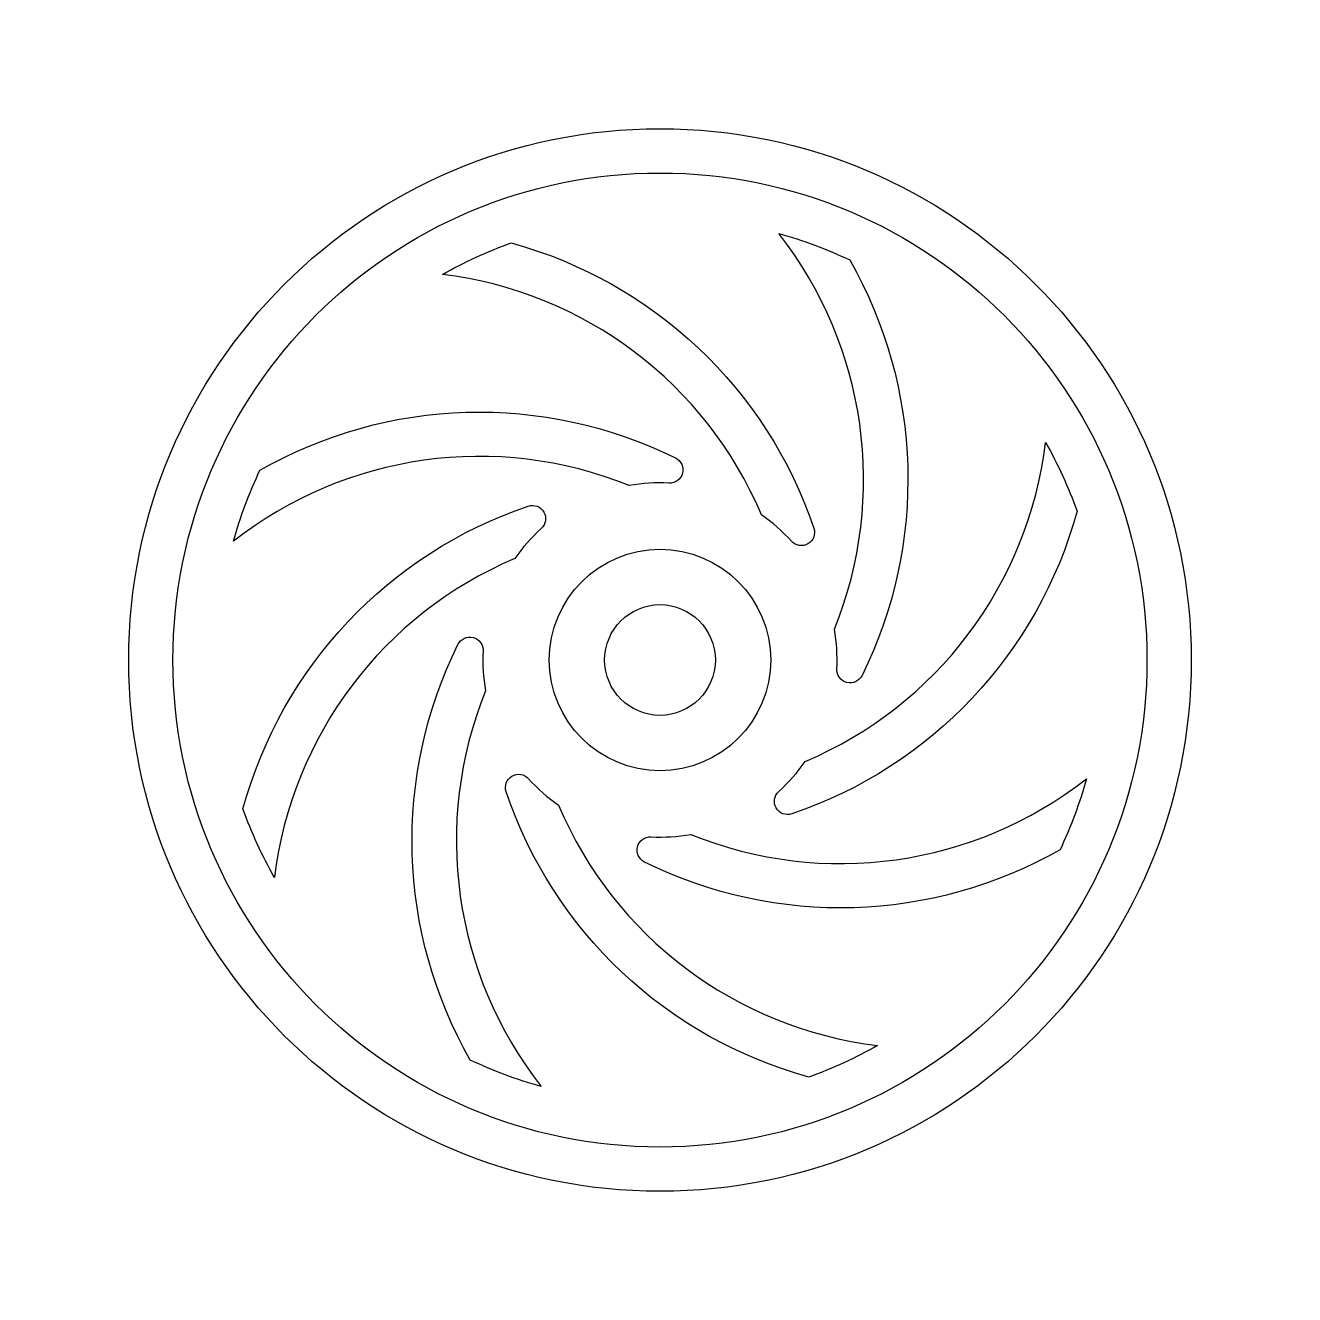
# Model space of a CAD drawing. Header units: inches. Extents: x -28.5 to 28.8, y -28.5 to 28.8.
import ezdxf

# ---------------------------------------------------------------- set-up
doc = ezdxf.new("R2010")
doc.units = ezdxf.units.IN
doc.header["$MEASUREMENT"] = 0

# ---------------------------------------------------------------- blocks, each defined once
blk = doc.blocks.new('*U2')
blk.add_lwpolyline([(-5.291, 6.838, -0.249358), (8.374, -6.045, -0.814135), (7.361, -6.64, 0.056539), (6.009, -5.446, 0.268796), (-8.406, 5.416, -0.042872)], format="xyb", close=True)
blk = doc.blocks.new('*U3')
at = {"color": 0, "linetype": 'ByBlock', "lineweight": -2, "transparency": 16777216}
for p, rotation in [((7.605, 9.643), 315), ((-9.367, 7.63), 45), ((12.127, 1.573), 270), ((-11.876, -1.273), 90), ((9.618, -7.33), 225), ((-7.355, -9.343), 135), ((1.549, -11.851), 180)]:
    blk.add_blockref('*U2', p, dxfattribs=dict(at, rotation=rotation))
blk.add_blockref('*U2', (-1.298, 12.152), dxfattribs=at)

msp = doc.modelspace()

# ---------------------------------------------------------------- linework, layer by layer
for radius in [24, 22, 5, 2.5]:
    msp.add_circle((0.125, 0.15), radius)

# ---------------------------------------------------------------- block references
at = {"rotation": 135.0085053922183}
msp.add_blockref('*U3', (0.32, 0.168), dxfattribs=at)

doc.saveas('drawing.dxf')
